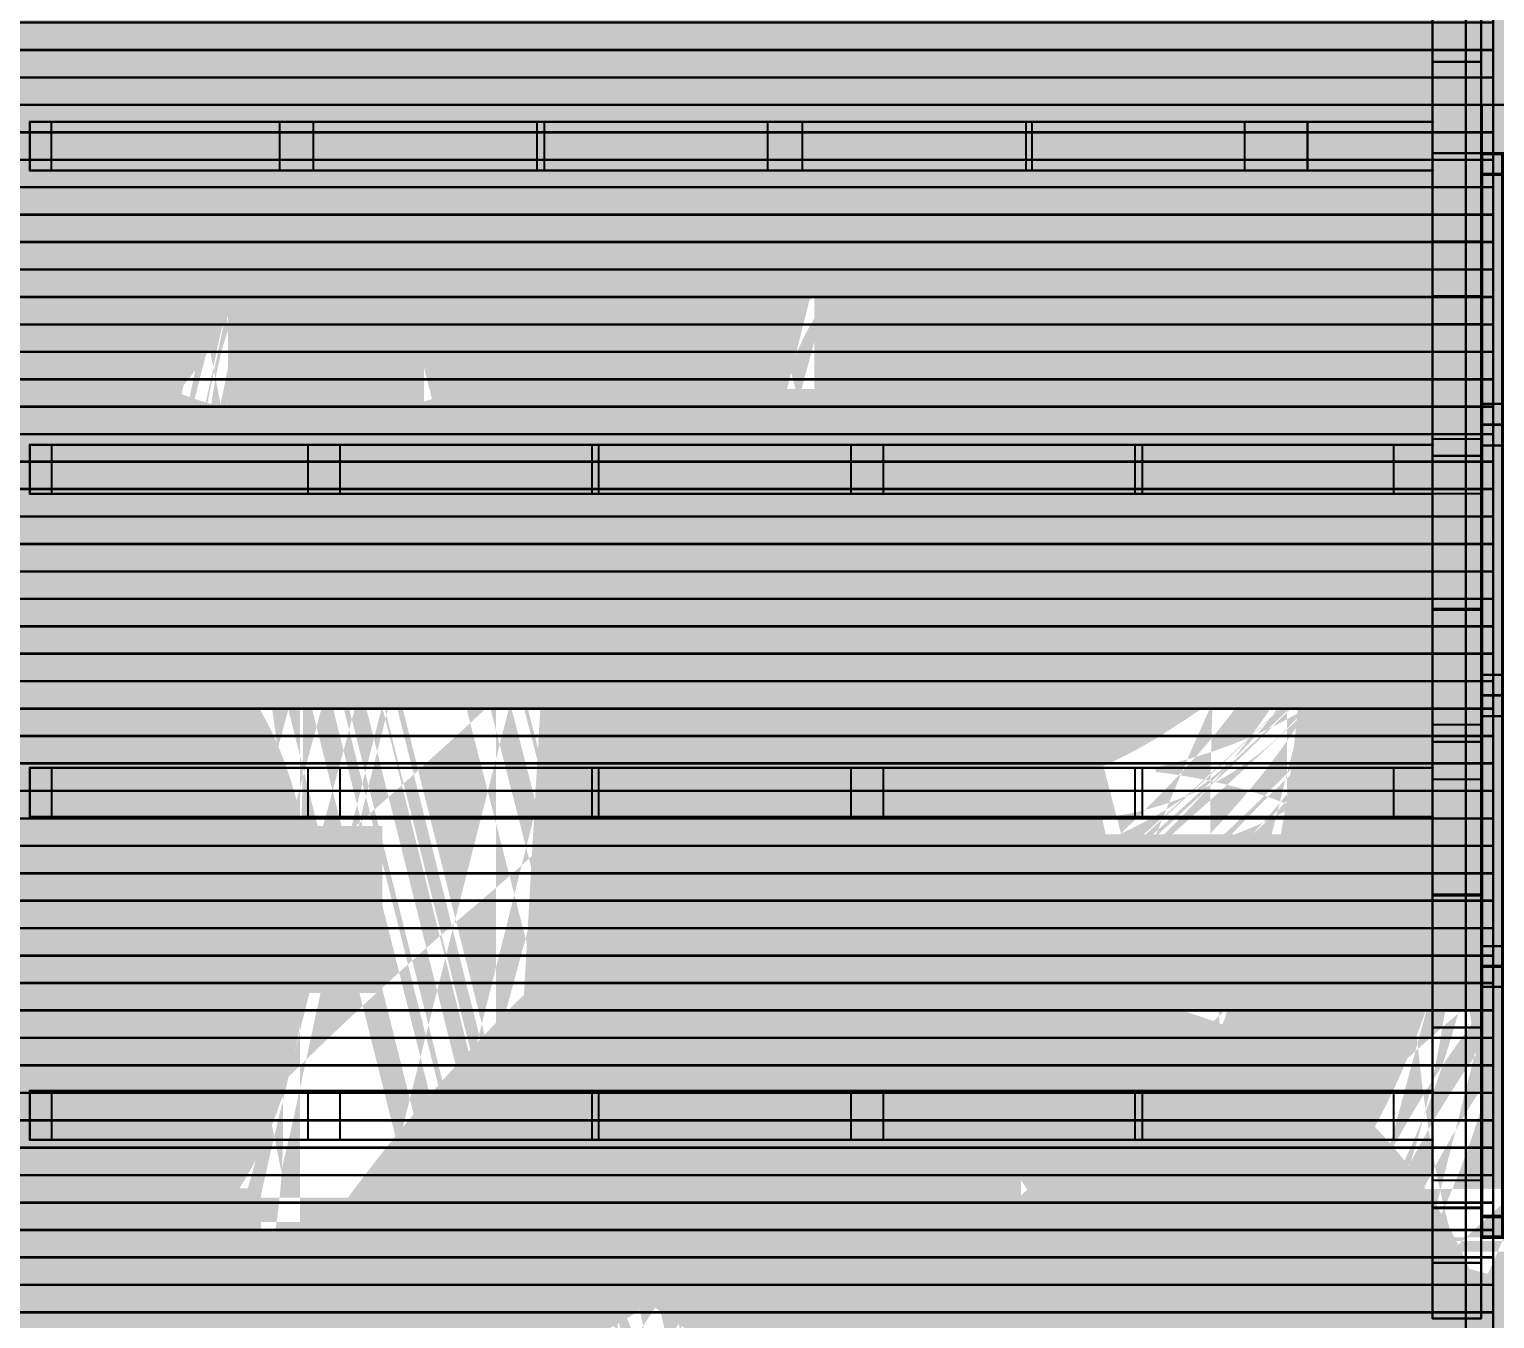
# Model space of a CAD drawing. Header units: inches. Extents: x 121 to 1265, y -33 to 627.
# Drawn here: x 627.2 to 733.3, y 39 to 132.3 of the extents above; entities that cross this region are included whole.
import ezdxf

# ---------------------------------------------------------------- set-up
doc = ezdxf.new("R2010")
doc.units = ezdxf.units.IN
doc.header["$MEASUREMENT"] = 0
for name, color, linetype in [('C5', 2, 'CONTINUOUS'), ('n5', 9, 'CONTINUOUS'), ('R1', 4, 'CONTINUOUS'), ('RT1', 7, 'CONTINUOUS'), ('W1', 5, 'CONTINUOUS')]:
    doc.layers.add(name, color=color, linetype=linetype)

msp = doc.modelspace()

# ---------------------------------------------------------------- linework, layer by layer
at = {"layer": 'C5'}
for points in [[(732.37, 123.23, 98.44), (732.37, 44.91, 98.44), (732.37, 44.91, 102), (732.37, 123.23, 102)], [(733.87, 123.23, 98.44), (733.87, 44.91, 98.44), (732.37, 44.91, 98.44), (732.37, 123.23, 98.44)], [(733.87, 44.91, 102), (733.87, 123.23, 102), (732.37, 123.23, 102), (732.37, 44.91, 102)], [(756.28, 123.23, 98.44), (732.37, 123.23, 98.44), (732.37, 123.23, 102), (756.28, 123.23, 102)], [(756.28, 121.73, 98.44), (732.37, 121.73, 98.44), (732.37, 123.23, 98.44), (756.28, 123.23, 98.44)], [(732.37, 121.73, 102), (756.28, 121.73, 102), (756.28, 123.23, 102), (732.37, 123.23, 102)], [(756.28, 103.65, 98.44), (732.37, 103.65, 98.44), (732.37, 103.65, 102), (756.28, 103.65, 102)], [(756.28, 102.15, 98.44), (732.37, 102.15, 98.44), (732.37, 103.65, 98.44), (756.28, 103.65, 98.44)], [(732.37, 102.15, 102), (756.28, 102.15, 102), (756.28, 103.65, 102), (732.37, 103.65, 102)], [(756.28, 84.07, 98.44), (732.37, 84.07, 98.44), (732.37, 84.07, 102), (756.28, 84.07, 102)], [(756.28, 82.57, 98.44), (732.37, 82.57, 98.44), (732.37, 84.07, 98.44), (756.28, 84.07, 98.44)], [(732.37, 82.57, 102), (756.28, 82.57, 102), (756.28, 84.07, 102), (732.37, 84.07, 102)], [(756.28, 64.49, 98.44), (732.37, 64.49, 98.44), (732.37, 64.49, 102), (756.28, 64.49, 102)], [(756.28, 62.99, 98.44), (732.37, 62.99, 98.44), (732.37, 64.49, 98.44), (756.28, 64.49, 98.44)], [(732.37, 62.99, 102), (756.28, 62.99, 102), (756.28, 64.49, 102), (732.37, 64.49, 102)], [(732.37, 46.41, 98.44), (756.28, 46.41, 98.44), (756.28, 44.91, 98.44), (732.37, 44.91, 98.44)], [(756.28, 46.41, 102), (732.37, 46.41, 102), (732.37, 44.91, 102), (756.28, 44.91, 102)], [(732.37, 44.91, 98.44), (756.28, 44.91, 98.44), (756.28, 44.91, 102), (732.37, 44.91, 102)]]:
    msp.add_3dface(points, dxfattribs=at)
at = {"layer": 'n5'}
for points in [[(731.18, 35.47, -6), (731.18, 224.08, -6), (733.18, 224.08, -6), (733.18, 35.47, -6)], [(731.18, 224.08), (731.18, 35.47), (733.18, 35.47), (733.18, 224.08)], [(733.18, 35.47, -6), (733.18, 224.08, -6), (733.18, 224.08), (733.18, 35.47)], [(733.18, 130.75, -6), (553.41, 130.75, -6), (553.41, 132.75, -6), (733.18, 132.75, -6)], [(553.41, 130.75), (733.18, 130.75), (733.18, 132.75), (553.41, 132.75)], [(733.18, 130.77, -6), (553.41, 130.77, -6), (553.41, 130.77), (733.18, 130.77)], [(733.18, 128.77, -6), (553.41, 128.77, -6), (553.41, 130.77, -6), (733.18, 130.77, -6)], [(553.41, 128.77), (733.18, 128.77), (733.18, 130.77), (553.41, 130.77)], [(733.18, 128.78, -6), (553.41, 128.78, -6), (553.41, 128.78), (733.18, 128.78)], [(733.18, 126.78, -6), (553.41, 126.78, -6), (553.41, 128.78, -6), (733.18, 128.78, -6)], [(553.41, 126.78), (733.18, 126.78), (733.18, 128.78), (553.41, 128.78)], [(733.18, 126.8, -6), (553.41, 126.8, -6), (553.41, 126.8), (733.18, 126.8)], [(733.18, 124.8, -6), (553.41, 124.8, -6), (553.41, 126.8, -6), (733.18, 126.8, -6)], [(553.41, 124.8), (733.18, 124.8), (733.18, 126.8), (553.41, 126.8)], [(733.18, 124.81, -6), (553.41, 124.81, -6), (553.41, 124.81), (733.18, 124.81)], [(733.18, 122.81, -6), (553.41, 122.81, -6), (553.41, 124.81, -6), (733.18, 124.81, -6)], [(553.41, 122.81), (733.18, 122.81), (733.18, 124.81), (553.41, 124.81)], [(733.18, 122.83, -6), (553.41, 122.82, -6), (553.41, 122.82), (733.18, 122.83)], [(733.18, 120.83, -6), (553.41, 120.82, -6), (553.41, 122.82, -6), (733.18, 122.83, -6)], [(553.41, 120.82), (733.18, 120.83), (733.18, 122.83), (553.41, 122.82)], [(733.18, 120.84, -6), (553.41, 120.84, -6), (553.41, 120.84), (733.18, 120.84)], [(733.18, 118.84, -6), (553.41, 118.84, -6), (553.41, 120.84, -6), (733.18, 120.84, -6)], [(553.41, 118.84), (733.18, 118.84), (733.18, 120.84), (553.41, 120.84)], [(733.18, 118.85, -6), (553.41, 118.85, -6), (553.41, 118.85), (733.18, 118.85)], [(733.18, 116.85, -6), (553.41, 116.85, -6), (553.41, 118.85, -6), (733.18, 118.85, -6)], [(553.41, 116.85), (733.18, 116.85), (733.18, 118.85), (553.41, 118.85)], [(733.18, 116.87, -6), (553.41, 116.87, -6), (553.41, 116.87), (733.18, 116.87)], [(733.18, 114.87, -6), (553.41, 114.87, -6), (553.41, 116.87, -6), (733.18, 116.87, -6)], [(553.41, 114.87), (733.18, 114.87), (733.18, 116.87), (553.41, 116.87)], [(733.18, 114.88, -6), (553.41, 114.88, -6), (553.41, 114.88), (733.18, 114.88)], [(733.18, 112.88, -6), (553.41, 112.88, -6), (553.41, 114.88, -6), (733.18, 114.88, -6)], [(553.41, 112.88), (733.18, 112.88), (733.18, 114.88), (553.41, 114.88)], [(733.18, 112.9, -6), (553.41, 112.9, -6), (553.41, 112.9), (733.18, 112.9)], [(733.18, 110.9, -6), (553.41, 110.9, -6), (553.41, 112.9, -6), (733.18, 112.9, -6)], [(553.41, 110.9), (733.18, 110.9), (733.18, 112.9), (553.41, 112.9)], [(733.18, 110.91, -6), (553.41, 110.91, -6), (553.41, 110.91), (733.18, 110.91)], [(733.18, 108.91, -6), (553.41, 108.91, -6), (553.41, 110.91, -6), (733.18, 110.91, -6)], [(553.41, 108.91), (733.18, 108.91), (733.18, 110.91), (553.41, 110.91)], [(733.18, 108.93, -6), (553.41, 108.93, -6), (553.41, 108.93), (733.18, 108.93)], [(733.18, 106.93, -6), (553.41, 106.93, -6), (553.41, 108.93, -6), (733.18, 108.93, -6)], [(553.41, 106.93), (733.18, 106.93), (733.18, 108.93), (553.41, 108.93)], [(733.18, 106.94, -6), (553.41, 106.94, -6), (553.41, 106.94), (733.18, 106.94)], [(733.18, 104.94, -6), (553.41, 104.94, -6), (553.41, 106.94, -6), (733.18, 106.94, -6)], [(553.41, 104.94), (733.18, 104.94), (733.18, 106.94), (553.41, 106.94)], [(733.18, 104.96, -6), (553.41, 104.96, -6), (553.41, 104.96), (733.18, 104.96)], [(733.18, 102.96, -6), (553.41, 102.96, -6), (553.41, 104.96, -6), (733.18, 104.96, -6)], [(553.41, 102.96), (733.18, 102.96), (733.18, 104.96), (553.41, 104.96)], [(733.18, 102.97, -6), (553.41, 102.97, -6), (553.41, 102.97), (733.18, 102.97)], [(733.18, 100.97, -6), (553.41, 100.97, -6), (553.41, 102.97, -6), (733.18, 102.97, -6)], [(553.41, 100.97), (733.18, 100.97), (733.18, 102.97), (553.41, 102.97)], [(733.18, 100.99, -6), (553.41, 100.98, -6), (553.41, 100.98), (733.18, 100.99)], [(733.18, 98.99, -6), (553.41, 98.98, -6), (553.41, 100.98, -6), (733.18, 100.99, -6)], [(553.41, 98.98), (733.18, 98.99), (733.18, 100.99), (553.41, 100.98)], [(733.18, 99, -6), (553.41, 99, -6), (553.41, 99), (733.18, 99)], [(733.18, 97, -6), (553.41, 97, -6), (553.41, 99, -6), (733.18, 99, -6)], [(553.41, 97), (733.18, 97), (733.18, 99), (553.41, 99)], [(733.18, 97.01, -6), (553.41, 97.01, -6), (553.41, 97.01), (733.18, 97.01)], [(733.18, 95.01, -6), (553.41, 95.01, -6), (553.41, 97.01, -6), (733.18, 97.01, -6)], [(553.41, 95.01), (733.18, 95.01), (733.18, 97.01), (553.41, 97.01)], [(733.18, 95.03, -6), (553.41, 95.03, -6), (553.41, 95.03), (733.18, 95.03)], [(733.18, 93.03, -6), (553.41, 93.03, -6), (553.41, 95.03, -6), (733.18, 95.03, -6)], [(553.41, 93.03), (733.18, 93.03), (733.18, 95.03), (553.41, 95.03)], [(733.18, 93.04, -6), (553.41, 93.04, -6), (553.41, 93.04), (733.18, 93.04)], [(733.18, 91.04, -6), (553.41, 91.04, -6), (553.41, 93.04, -6), (733.18, 93.04, -6)], [(553.41, 91.04), (733.18, 91.04), (733.18, 93.04), (553.41, 93.04)], [(733.18, 91.06, -6), (553.41, 91.06, -6), (553.41, 91.06), (733.18, 91.06)], [(733.18, 89.06, -6), (553.41, 89.06, -6), (553.41, 91.06, -6), (733.18, 91.06, -6)], [(553.41, 89.06), (733.18, 89.06), (733.18, 91.06), (553.41, 91.06)], [(733.18, 89.07, -6), (553.41, 89.07, -6), (553.41, 89.07), (733.18, 89.07)], [(733.18, 87.07, -6), (553.41, 87.07, -6), (553.41, 89.07, -6), (733.18, 89.07, -6)], [(553.41, 87.07), (733.18, 87.07), (733.18, 89.07), (553.41, 89.07)], [(733.18, 87.09, -6), (553.41, 87.09, -6), (553.41, 87.09), (733.18, 87.09)], [(733.18, 85.09, -6), (553.41, 85.09, -6), (553.41, 87.09, -6), (733.18, 87.09, -6)], [(553.41, 85.09), (733.18, 85.09), (733.18, 87.09), (553.41, 87.09)], [(733.18, 85.1, -6), (553.41, 85.1, -6), (553.41, 85.1), (733.18, 85.1)], [(733.18, 83.1, -6), (553.41, 83.1, -6), (553.41, 85.1, -6), (733.18, 85.1, -6)], [(553.41, 83.1), (733.18, 83.1), (733.18, 85.1), (553.41, 85.1)], [(733.18, 83.12, -6), (553.41, 83.12, -6), (553.41, 83.12), (733.18, 83.12)], [(733.18, 81.12, -6), (553.41, 81.12, -6), (553.41, 83.12, -6), (733.18, 83.12, -6)], [(553.41, 81.12), (733.18, 81.12), (733.18, 83.12), (553.41, 83.12)], [(733.18, 81.13, -6), (553.41, 81.13, -6), (553.41, 81.13), (733.18, 81.13)], [(733.18, 79.13, -6), (553.41, 79.13, -6), (553.41, 81.13, -6), (733.18, 81.13, -6)], [(553.41, 79.13), (733.18, 79.13), (733.18, 81.13), (553.41, 81.13)], [(733.18, 79.15, -6), (553.41, 79.15, -6), (553.41, 79.15), (733.18, 79.15)], [(733.18, 77.15, -6), (553.41, 77.15, -6), (553.41, 79.15, -6), (733.18, 79.15, -6)], [(553.41, 77.15), (733.18, 77.15), (733.18, 79.15), (553.41, 79.15)], [(733.18, 77.16, -6), (553.41, 77.16, -6), (553.41, 77.16), (733.18, 77.16)], [(733.18, 75.16, -6), (553.41, 75.16, -6), (553.41, 77.16, -6), (733.18, 77.16, -6)], [(553.41, 75.16), (733.18, 75.16), (733.18, 77.16), (553.41, 77.16)], [(733.18, 75.18, -6), (553.41, 75.17, -6), (553.41, 75.17), (733.18, 75.18)], [(733.18, 73.18, -6), (553.41, 73.17, -6), (553.41, 75.17, -6), (733.18, 75.18, -6)], [(553.41, 73.17), (733.18, 73.18), (733.18, 75.18), (553.41, 75.17)], [(733.18, 73.19, -6), (553.41, 73.19, -6), (553.41, 73.19), (733.18, 73.19)], [(733.18, 71.19, -6), (553.41, 71.19, -6), (553.41, 73.19, -6), (733.18, 73.19, -6)], [(553.41, 71.19), (733.18, 71.19), (733.18, 73.19), (553.41, 73.19)], [(733.18, 71.2, -6), (553.41, 71.2, -6), (553.41, 71.2), (733.18, 71.2)], [(733.18, 69.2, -6), (553.41, 69.2, -6), (553.41, 71.2, -6), (733.18, 71.2, -6)], [(553.41, 69.2), (733.18, 69.2), (733.18, 71.2), (553.41, 71.2)], [(733.18, 69.22, -6), (553.41, 69.22, -6), (553.41, 69.22), (733.18, 69.22)], [(733.18, 67.22, -6), (553.41, 67.22, -6), (553.41, 69.22, -6), (733.18, 69.22, -6)], [(553.41, 67.22), (733.18, 67.22), (733.18, 69.22), (553.41, 69.22)], [(733.18, 67.23, -6), (553.41, 67.23, -6), (553.41, 67.23), (733.18, 67.23)], [(733.18, 65.23, -6), (553.41, 65.23, -6), (553.41, 67.23, -6), (733.18, 67.23, -6)], [(553.41, 65.23), (733.18, 65.23), (733.18, 67.23), (553.41, 67.23)], [(733.18, 65.25, -6), (553.41, 65.25, -6), (553.41, 65.25), (733.18, 65.25)], [(733.18, 63.25, -6), (553.41, 63.25, -6), (553.41, 65.25, -6), (733.18, 65.25, -6)], [(553.41, 63.25), (733.18, 63.25), (733.18, 65.25), (553.41, 65.25)], [(733.18, 63.26, -6), (553.41, 63.26, -6), (553.41, 63.26), (733.18, 63.26)], [(733.18, 61.26, -6), (553.41, 61.26, -6), (553.41, 63.26, -6), (733.18, 63.26, -6)], [(553.41, 61.26), (733.18, 61.26), (733.18, 63.26), (553.41, 63.26)], [(733.18, 61.28, -6), (553.41, 61.28, -6), (553.41, 61.28), (733.18, 61.28)], [(733.18, 59.28, -6), (553.41, 59.28, -6), (553.41, 61.28, -6), (733.18, 61.28, -6)], [(553.41, 59.28), (733.18, 59.28), (733.18, 61.28), (553.41, 61.28)], [(733.18, 59.29, -6), (553.41, 59.29, -6), (553.41, 59.29), (733.18, 59.29)], [(733.18, 57.29, -6), (553.41, 57.29, -6), (553.41, 59.29, -6), (733.18, 59.29, -6)], [(553.41, 57.29), (733.18, 57.29), (733.18, 59.29), (553.41, 59.29)], [(733.18, 57.31, -6), (553.41, 57.31, -6), (553.41, 57.31), (733.18, 57.31)], [(733.18, 55.31, -6), (553.41, 55.31, -6), (553.41, 57.31, -6), (733.18, 57.31, -6)], [(553.41, 55.31), (733.18, 55.31), (733.18, 57.31), (553.41, 57.31)], [(733.18, 55.32, -6), (553.41, 55.32, -6), (553.41, 55.32), (733.18, 55.32)], [(733.18, 53.32, -6), (553.41, 53.32, -6), (553.41, 55.32, -6), (733.18, 55.32, -6)], [(553.41, 53.32), (733.18, 53.32), (733.18, 55.32), (553.41, 55.32)], [(733.18, 53.34, -6), (553.41, 53.33, -6), (553.41, 53.33), (733.18, 53.34)], [(733.18, 51.34, -6), (553.41, 51.33, -6), (553.41, 53.33, -6), (733.18, 53.34, -6)], [(553.41, 51.33), (733.18, 51.34), (733.18, 53.34), (553.41, 53.33)], [(733.18, 51.35, -6), (553.41, 51.35, -6), (553.41, 51.35), (733.18, 51.35)], [(733.18, 49.35, -6), (553.41, 49.35, -6), (553.41, 51.35, -6), (733.18, 51.35, -6)], [(553.41, 49.35), (733.18, 49.35), (733.18, 51.35), (553.41, 51.35)], [(733.18, 49.36, -6), (553.41, 49.36, -6), (553.41, 49.36), (733.18, 49.36)], [(733.18, 47.36, -6), (553.41, 47.36, -6), (553.41, 49.36, -6), (733.18, 49.36, -6)], [(553.41, 47.36), (733.18, 47.36), (733.18, 49.36), (553.41, 49.36)], [(733.18, 47.38, -6), (553.41, 47.38, -6), (553.41, 47.38), (733.18, 47.38)], [(733.18, 45.38, -6), (553.41, 45.38, -6), (553.41, 47.38, -6), (733.18, 47.38, -6)], [(553.41, 45.38), (733.18, 45.38), (733.18, 47.38), (553.41, 47.38)], [(733.18, 45.39, -6), (553.41, 45.39, -6), (553.41, 45.39), (733.18, 45.39)], [(733.18, 43.39, -6), (553.41, 43.39, -6), (553.41, 45.39, -6), (733.18, 45.39, -6)], [(553.41, 43.39), (733.18, 43.39), (733.18, 45.39), (553.41, 45.39)], [(733.18, 43.41, -6), (553.41, 43.41, -6), (553.41, 43.41), (733.18, 43.41)], [(733.18, 41.41, -6), (553.41, 41.41, -6), (553.41, 43.41, -6), (733.18, 43.41, -6)], [(553.41, 41.41), (733.18, 41.41), (733.18, 43.41), (553.41, 43.41)], [(733.18, 41.42, -6), (553.41, 41.42, -6), (553.41, 41.42), (733.18, 41.42)], [(733.18, 39.42, -6), (553.41, 39.42, -6), (553.41, 41.42, -6), (733.18, 41.42, -6)], [(553.41, 39.42), (733.18, 39.42), (733.18, 41.42), (553.41, 41.42)], [(733.18, 39.44, -6), (553.41, 39.44, -6), (553.41, 39.44), (733.18, 39.44)], [(733.18, 37.44, -6), (553.41, 37.44, -6), (553.41, 39.44, -6), (733.18, 39.44, -6)], [(553.41, 37.44), (733.18, 37.44), (733.18, 39.44), (553.41, 39.44)]]:
    msp.add_3dface(points, dxfattribs=at)
at = {"layer": 'R1'}
for points in [[(732.29, 123.29, 102.29), (732.29, 44.81, 102.29), (732.33, 44.81, 105.86), (732.33, 123.29, 105.86)], [(733.79, 123.29, 102.27), (733.79, 44.81, 102.27), (732.29, 44.81, 102.29), (732.29, 123.29, 102.29)], [(756.29, 123.29, 102), (732.29, 123.29, 102.29), (732.33, 123.29, 105.86), (756.33, 123.29, 105.56)], [(756.29, 121.79, 102), (732.29, 121.79, 102.29), (732.29, 123.29, 102.29), (756.29, 123.29, 102)], [(733.83, 44.81, 105.84), (733.83, 123.29, 105.84), (732.33, 123.29, 105.86), (732.33, 44.81, 105.86)], [(732.33, 121.79, 105.86), (756.33, 121.79, 105.56), (756.33, 123.29, 105.56), (732.33, 123.29, 105.86)], [(732.29, 105.17, 102.29), (756.29, 105.17, 102), (756.29, 103.67, 102), (732.29, 103.67, 102.29)], [(756.33, 105.17, 105.56), (732.33, 105.17, 105.86), (732.33, 103.67, 105.86), (756.33, 103.67, 105.56)], [(732.29, 103.67, 102.29), (756.29, 103.67, 102), (756.33, 103.67, 105.56), (732.33, 103.67, 105.86)], [(732.29, 85.55, 102.29), (756.29, 85.55, 102), (756.29, 84.05, 102), (732.29, 84.05, 102.29)], [(756.33, 85.55, 105.56), (732.33, 85.55, 105.86), (732.33, 84.05, 105.86), (756.33, 84.05, 105.56)], [(732.29, 84.05, 102.29), (756.29, 84.05, 102), (756.33, 84.05, 105.56), (732.33, 84.05, 105.86)], [(732.29, 65.93, 102.29), (756.29, 65.93, 102), (756.29, 64.43, 102), (732.29, 64.43, 102.29)], [(756.33, 65.93, 105.56), (732.33, 65.93, 105.86), (732.33, 64.43, 105.86), (756.33, 64.43, 105.56)], [(732.29, 64.43, 102.29), (756.29, 64.43, 102), (756.33, 64.43, 105.56), (732.33, 64.43, 105.86)], [(732.29, 46.31, 102.29), (756.29, 46.31, 102), (756.29, 44.81, 102), (732.29, 44.81, 102.29)], [(756.33, 46.31, 105.56), (732.33, 46.31, 105.86), (732.33, 44.81, 105.86), (756.33, 44.81, 105.56)], [(732.29, 44.81, 102.29), (756.29, 44.81, 102), (756.33, 44.81, 105.56), (732.33, 44.81, 105.86)]]:
    msp.add_3dface(points, dxfattribs=at)
at = {"layer": 'RT1'}
for points in [[(719.73, 125.57, 124.28), (719.7, 125.57, 122.82), (627.23, 125.57, 124.75), (627.26, 125.57, 126.2)], [(719.73, 125.57, 124.28), (627.26, 125.57, 126.2), (627.26, 122.03, 126.2), (719.73, 122.03, 124.28)], [(728.79, 122.03, 107.98), (627.26, 122.03, 110.09), (627.26, 125.57, 110.09), (728.79, 125.57, 107.98)], [(728.79, 125.57, 107.98), (627.26, 125.57, 110.09), (627.29, 125.57, 111.54), (728.82, 125.57, 109.43)], [(627.26, 122.03, 110.09), (627.26, 122.03, 126.17), (627.26, 125.57, 126.17), (627.26, 125.57, 110.09)], [(627.26, 125.57, 110.09), (627.26, 125.57, 126.17), (628.72, 125.57, 126.17), (628.72, 125.57, 110.09)], [(645.35, 125.57, 125.83), (628.81, 125.57, 111.13), (628.81, 122.03, 111.13), (645.35, 122.03, 125.83)], [(645.35, 125.57, 125.83), (646.32, 125.57, 124.74), (629.78, 125.57, 110.04), (628.81, 125.57, 111.13)], [(663.99, 125.57, 110.4), (662.98, 125.57, 109.35), (646.78, 125.57, 124.72), (647.78, 125.57, 125.78)], [(663.99, 125.57, 110.4), (647.78, 125.57, 125.78), (647.78, 122.03, 125.78), (663.99, 122.03, 110.4)], [(680.68, 125.57, 125.09), (664.48, 125.57, 110.37), (664.48, 122.03, 110.37), (680.68, 122.03, 125.09)], [(680.68, 125.57, 125.09), (681.66, 125.57, 124.01), (665.46, 125.57, 109.3), (664.48, 125.57, 110.37)], [(699.36, 125.57, 109.67), (698.36, 125.57, 108.61), (682.15, 125.57, 123.98), (683.16, 125.57, 125.04)], [(699.36, 125.57, 109.67), (683.16, 125.57, 125.04), (683.16, 122.03, 125.04), (699.36, 122.03, 109.67)], [(715.19, 125.57, 124.37), (699.79, 125.57, 109.61), (699.79, 122.03, 109.61), (715.19, 122.03, 124.37)], [(715.19, 125.57, 124.37), (716.2, 125.57, 123.32), (700.8, 125.57, 108.56), (699.79, 125.57, 109.61)], [(728.79, 125.57, 124.43), (719.73, 125.57, 124.28), (719.73, 122.03, 124.28), (728.79, 122.03, 124.43)], [(728.79, 125.57, 124.43), (728.81, 125.57, 122.97), (719.75, 125.57, 122.82), (719.73, 125.57, 124.28)], [(728.79, 125.57, 108.01), (727.33, 125.57, 108.01), (727.33, 125.57, 124.41), (728.79, 125.57, 124.41)], [(728.79, 125.57, 108.01), (728.79, 125.57, 124.41), (728.79, 122.03, 124.41), (728.79, 122.03, 108.01)], [(719.73, 122.03, 124.28), (627.26, 122.03, 126.2), (627.23, 122.03, 124.75), (719.7, 122.03, 122.82)], [(728.79, 122.03, 107.98), (728.82, 122.03, 109.43), (627.29, 122.03, 111.54), (627.26, 122.03, 110.09)], [(627.26, 122.03, 110.09), (628.72, 122.03, 110.09), (628.72, 122.03, 126.17), (627.26, 122.03, 126.17)], [(645.35, 122.03, 125.83), (628.81, 122.03, 111.13), (629.78, 122.03, 110.04), (646.32, 122.03, 124.74)], [(663.99, 122.03, 110.4), (647.78, 122.03, 125.78), (646.78, 122.03, 124.72), (662.98, 122.03, 109.35)], [(680.68, 122.03, 125.09), (664.48, 122.03, 110.37), (665.46, 122.03, 109.3), (681.66, 122.03, 124.01)], [(699.36, 122.03, 109.67), (683.16, 122.03, 125.04), (682.15, 122.03, 123.98), (698.36, 122.03, 108.61)], [(715.19, 122.03, 124.37), (699.79, 122.03, 109.61), (700.8, 122.03, 108.56), (716.2, 122.03, 123.32)], [(728.79, 122.03, 124.43), (719.73, 122.03, 124.28), (719.75, 122.03, 122.82), (728.81, 122.03, 122.97)], [(728.79, 122.03, 108.01), (728.79, 122.03, 124.41), (727.33, 122.03, 124.41), (727.33, 122.03, 108.01)], [(728.79, 102.2, 124.09), (728.76, 102.2, 122.64), (627.23, 102.2, 124.75), (627.26, 102.2, 126.2)], [(728.79, 102.2, 124.09), (627.26, 102.2, 126.2), (627.26, 98.65, 126.2), (728.79, 98.65, 124.09)], [(728.79, 98.65, 107.98), (627.26, 98.65, 110.09), (627.26, 102.2, 110.09), (728.79, 102.2, 107.98)], [(728.79, 102.2, 107.98), (627.26, 102.2, 110.09), (627.29, 102.2, 111.54), (728.82, 102.2, 109.43)], [(627.26, 98.65, 110.09), (627.26, 98.65, 126.17), (627.26, 102.2, 126.17), (627.26, 102.2, 110.09)], [(627.26, 102.2, 110.09), (627.26, 102.2, 126.17), (628.72, 102.2, 126.17), (628.72, 102.2, 110.09)], [(647.4, 102.2, 125.78), (628.82, 102.2, 111.19), (628.82, 98.65, 111.19), (647.4, 98.65, 125.78)], [(647.4, 102.2, 125.78), (648.3, 102.2, 124.64), (629.72, 102.2, 110.04), (628.82, 102.2, 111.19)], [(667.97, 102.2, 110.38), (667.03, 102.2, 109.26), (648.76, 102.2, 124.62), (649.7, 102.2, 125.74)], [(667.97, 102.2, 110.38), (649.7, 102.2, 125.74), (649.7, 98.65, 125.74), (667.97, 98.65, 110.38)], [(686.71, 102.2, 124.97), (668.42, 102.2, 110.35), (668.42, 98.65, 110.35), (686.71, 98.65, 124.97)], [(686.71, 102.2, 124.97), (687.62, 102.2, 123.83), (669.33, 102.2, 109.21), (668.42, 102.2, 110.35)], [(707.27, 102.2, 109.56), (706.33, 102.2, 108.45), (688.08, 102.2, 123.8), (689.02, 102.2, 124.92)], [(707.27, 102.2, 109.56), (689.02, 102.2, 124.92), (689.02, 98.65, 124.92), (707.27, 98.65, 109.56)], [(725.97, 102.2, 124.15), (707.76, 102.2, 109.53), (707.76, 98.65, 109.53), (725.97, 98.65, 124.15)], [(725.97, 102.2, 124.15), (726.88, 102.2, 123.02), (708.67, 102.2, 108.4), (707.76, 102.2, 109.53)], [(728.79, 102.2, 108.01), (727.33, 102.2, 108.01), (727.33, 102.2, 124.09), (728.79, 102.2, 124.09)], [(728.79, 102.2, 108.01), (728.79, 102.2, 124.09), (728.79, 98.65, 124.09), (728.79, 98.65, 108.01)], [(728.79, 98.65, 124.09), (627.26, 98.65, 126.2), (627.23, 98.65, 124.75), (728.76, 98.65, 122.64)], [(728.79, 98.65, 107.98), (728.82, 98.65, 109.43), (627.29, 98.65, 111.54), (627.26, 98.65, 110.09)], [(627.26, 98.65, 110.09), (628.72, 98.65, 110.09), (628.72, 98.65, 126.17), (627.26, 98.65, 126.17)], [(647.4, 98.65, 125.78), (628.82, 98.65, 111.19), (629.72, 98.65, 110.04), (648.3, 98.65, 124.64)], [(667.97, 98.65, 110.38), (649.7, 98.65, 125.74), (648.76, 98.65, 124.62), (667.03, 98.65, 109.26)], [(686.71, 98.65, 124.97), (668.42, 98.65, 110.35), (669.33, 98.65, 109.21), (687.62, 98.65, 123.83)], [(707.27, 98.65, 109.56), (689.02, 98.65, 124.92), (688.08, 98.65, 123.8), (706.33, 98.65, 108.45)], [(725.97, 98.65, 124.15), (707.76, 98.65, 109.53), (708.67, 98.65, 108.4), (726.88, 98.65, 123.02)], [(728.79, 98.65, 108.01), (728.79, 98.65, 124.09), (727.33, 98.65, 124.09), (727.33, 98.65, 108.01)], [(728.79, 78.83, 124.09), (728.76, 78.83, 122.64), (627.23, 78.83, 124.75), (627.26, 78.83, 126.2)], [(728.79, 78.83, 124.09), (627.26, 78.83, 126.2), (627.26, 75.28, 126.2), (728.79, 75.28, 124.09)], [(728.79, 75.28, 107.98), (627.26, 75.28, 110.09), (627.26, 78.83, 110.09), (728.79, 78.83, 107.98)], [(728.79, 78.83, 107.98), (627.26, 78.83, 110.09), (627.29, 78.83, 111.54), (728.82, 78.83, 109.43)], [(627.26, 75.28, 110.09), (627.26, 75.28, 126.17), (627.26, 78.83, 126.17), (627.26, 78.83, 110.09)], [(627.26, 78.83, 110.09), (627.26, 78.83, 126.17), (628.72, 78.83, 126.17), (628.72, 78.83, 110.09)], [(647.4, 78.83, 125.78), (628.82, 78.83, 111.19), (628.82, 75.28, 111.19), (647.4, 75.28, 125.78)], [(647.4, 78.83, 125.78), (648.3, 78.83, 124.64), (629.72, 78.83, 110.04), (628.82, 78.83, 111.19)], [(667.97, 78.83, 110.38), (667.03, 78.83, 109.26), (648.76, 78.83, 124.62), (649.7, 78.83, 125.74)], [(667.97, 78.83, 110.38), (649.7, 78.83, 125.74), (649.7, 75.28, 125.74), (667.97, 75.28, 110.38)], [(686.71, 78.83, 124.97), (668.42, 78.83, 110.35), (668.42, 75.28, 110.35), (686.71, 75.28, 124.97)], [(686.71, 78.83, 124.97), (687.62, 78.83, 123.83), (669.33, 78.83, 109.21), (668.42, 78.83, 110.35)], [(707.27, 78.83, 109.56), (706.33, 78.83, 108.45), (688.08, 78.83, 123.8), (689.02, 78.83, 124.92)], [(707.27, 78.83, 109.56), (689.02, 78.83, 124.92), (689.02, 75.28, 124.92), (707.27, 75.28, 109.56)], [(725.97, 78.83, 124.15), (707.76, 78.83, 109.53), (707.76, 75.28, 109.53), (725.97, 75.28, 124.15)], [(725.97, 78.83, 124.15), (726.88, 78.83, 123.02), (708.67, 78.83, 108.4), (707.76, 78.83, 109.53)], [(728.79, 78.83, 108.01), (727.33, 78.83, 108.01), (727.33, 78.83, 124.09), (728.79, 78.83, 124.09)], [(728.79, 78.83, 108.01), (728.79, 78.83, 124.09), (728.79, 75.28, 124.09), (728.79, 75.28, 108.01)], [(728.79, 75.28, 124.09), (627.26, 75.28, 126.2), (627.23, 75.28, 124.75), (728.76, 75.28, 122.64)], [(728.79, 75.28, 107.98), (728.82, 75.28, 109.43), (627.29, 75.28, 111.54), (627.26, 75.28, 110.09)], [(627.26, 75.28, 110.09), (628.72, 75.28, 110.09), (628.72, 75.28, 126.17), (627.26, 75.28, 126.17)], [(647.4, 75.28, 125.78), (628.82, 75.28, 111.19), (629.72, 75.28, 110.04), (648.3, 75.28, 124.64)], [(667.97, 75.28, 110.38), (649.7, 75.28, 125.74), (648.76, 75.28, 124.62), (667.03, 75.28, 109.26)], [(686.71, 75.28, 124.97), (668.42, 75.28, 110.35), (669.33, 75.28, 109.21), (687.62, 75.28, 123.83)], [(707.27, 75.28, 109.56), (689.02, 75.28, 124.92), (688.08, 75.28, 123.8), (706.33, 75.28, 108.45)], [(725.97, 75.28, 124.15), (707.76, 75.28, 109.53), (708.67, 75.28, 108.4), (726.88, 75.28, 123.02)], [(728.79, 75.28, 108.01), (728.79, 75.28, 124.09), (727.33, 75.28, 124.09), (727.33, 75.28, 108.01)], [(728.79, 55.46, 124.09), (728.76, 55.46, 122.64), (627.23, 55.46, 124.75), (627.26, 55.46, 126.2)], [(728.79, 55.46, 124.09), (627.26, 55.46, 126.2), (627.26, 51.91, 126.2), (728.79, 51.91, 124.09)], [(728.79, 51.91, 107.98), (627.26, 51.91, 110.09), (627.26, 55.46, 110.09), (728.79, 55.46, 107.98)], [(728.79, 55.46, 107.98), (627.26, 55.46, 110.09), (627.29, 55.46, 111.54), (728.82, 55.46, 109.43)], [(627.26, 51.91, 110.09), (627.26, 51.91, 126.17), (627.26, 55.46, 126.17), (627.26, 55.46, 110.09)], [(627.26, 55.46, 110.09), (627.26, 55.46, 126.17), (628.72, 55.46, 126.17), (628.72, 55.46, 110.09)], [(647.4, 55.46, 125.78), (628.82, 55.46, 111.19), (628.82, 51.91, 111.19), (647.4, 51.91, 125.78)], [(647.4, 55.46, 125.78), (648.3, 55.46, 124.64), (629.72, 55.46, 110.04), (628.82, 55.46, 111.19)], [(667.97, 55.46, 110.38), (667.03, 55.46, 109.26), (648.76, 55.46, 124.62), (649.7, 55.46, 125.74)], [(667.97, 55.46, 110.38), (649.7, 55.46, 125.74), (649.7, 51.91, 125.74), (667.97, 51.91, 110.38)], [(686.71, 55.46, 124.97), (668.42, 55.46, 110.35), (668.42, 51.91, 110.35), (686.71, 51.91, 124.97)], [(686.71, 55.46, 124.97), (687.62, 55.46, 123.83), (669.33, 55.46, 109.21), (668.42, 55.46, 110.35)], [(707.27, 55.46, 109.56), (706.33, 55.46, 108.45), (688.08, 55.46, 123.8), (689.02, 55.46, 124.92)], [(707.27, 55.46, 109.56), (689.02, 55.46, 124.92), (689.02, 51.91, 124.92), (707.27, 51.91, 109.56)], [(725.97, 55.46, 124.15), (707.76, 55.46, 109.53), (707.76, 51.91, 109.53), (725.97, 51.91, 124.15)], [(725.97, 55.46, 124.15), (726.88, 55.46, 123.02), (708.67, 55.46, 108.4), (707.76, 55.46, 109.53)], [(728.79, 55.46, 108.01), (727.33, 55.46, 108.01), (727.33, 55.46, 124.09), (728.79, 55.46, 124.09)], [(728.79, 55.46, 108.01), (728.79, 55.46, 124.09), (728.79, 51.91, 124.09), (728.79, 51.91, 108.01)], [(728.79, 51.91, 124.09), (627.26, 51.91, 126.2), (627.23, 51.91, 124.75), (728.76, 51.91, 122.64)], [(728.79, 51.91, 107.98), (728.82, 51.91, 109.43), (627.29, 51.91, 111.54), (627.26, 51.91, 110.09)], [(627.26, 51.91, 110.09), (628.72, 51.91, 110.09), (628.72, 51.91, 126.17), (627.26, 51.91, 126.17)], [(647.4, 51.91, 125.78), (628.82, 51.91, 111.19), (629.72, 51.91, 110.04), (648.3, 51.91, 124.64)], [(667.97, 51.91, 110.38), (649.7, 51.91, 125.74), (648.76, 51.91, 124.62), (667.03, 51.91, 109.26)], [(686.71, 51.91, 124.97), (668.42, 51.91, 110.35), (669.33, 51.91, 109.21), (687.62, 51.91, 123.83)], [(707.27, 51.91, 109.56), (689.02, 51.91, 124.92), (688.08, 51.91, 123.8), (706.33, 51.91, 108.45)], [(725.97, 51.91, 124.15), (707.76, 51.91, 109.53), (708.67, 51.91, 108.4), (726.88, 51.91, 123.02)], [(728.79, 51.91, 108.01), (728.79, 51.91, 124.09), (727.33, 51.91, 124.09), (727.33, 51.91, 108.01)]]:
    msp.add_3dface(points, dxfattribs=at)
at = {"layer": 'W1'}
for points in [[(732.29, 220.73), (732.29, 38.98), (728.79, 38.98), (728.79, 220.73)], [(728.79, 38.98, 1.5), (728.79, 220.73, 1.5), (728.79, 220.73), (728.79, 38.98)], [(732.29, 38.98, 138), (732.29, 220.73, 138), (728.79, 220.73, 138), (728.79, 38.98, 138)], [(728.79, 220.73, 136.5), (728.79, 38.98, 136.5), (728.79, 38.98, 138), (728.79, 220.73, 138)], [(732.29, 220.73, 1.5), (732.29, 38.98, 1.5), (732.29, 38.98), (732.29, 220.73)], [(732.29, 38.98, 136.5), (732.29, 220.73, 136.5), (732.29, 220.73, 138), (732.29, 38.98, 138)], [(732.29, 126.79, 46), (732.29, 147.11, 46), (728.79, 147.11, 46), (728.79, 126.79, 46)], [(728.79, 147.11, 44.5), (728.79, 126.79, 44.5), (728.79, 126.79, 46), (728.79, 147.11, 46)], [(732.29, 126.79, 92), (732.29, 147.11, 92), (728.79, 147.11, 92), (728.79, 126.79, 92)], [(728.79, 147.11, 90.5), (728.79, 126.79, 90.5), (728.79, 126.79, 92), (728.79, 147.11, 92)], [(732.29, 147.11, 92.06), (732.29, 126.79, 92.06), (728.79, 126.79, 92.06), (728.79, 147.11, 92.06)], [(728.79, 126.79, 93.56), (728.79, 147.11, 93.56), (728.79, 147.11, 92.06), (728.79, 126.79, 92.06)], [(732.29, 129.91, 92), (732.29, 147.11, 46.53), (728.79, 147.11, 46.53), (728.79, 129.91, 92)], [(728.79, 145.7, 45.99), (728.79, 128.51, 91.47), (728.79, 129.91, 92), (728.79, 147.11, 46.53)], [(732.29, 126.79, 44.5), (732.29, 147.11, 44.5), (732.29, 147.11, 46), (732.29, 126.79, 46)], [(732.29, 126.79, 90.5), (732.29, 147.11, 90.5), (732.29, 147.11, 92), (732.29, 126.79, 92)], [(732.29, 147.11, 93.56), (732.29, 126.79, 93.56), (732.29, 126.79, 92.06), (732.29, 147.11, 92.06)], [(732.29, 128.51, 91.47), (732.29, 145.7, 45.99), (732.29, 147.11, 46.53), (732.29, 129.91, 92)], [(732.29, 145.45, 138), (732.29, 129.91, 92.06), (728.79, 129.91, 92.06), (728.79, 145.45, 138)], [(728.79, 128.49, 92.54), (728.79, 144.03, 138.48), (728.79, 145.45, 138), (728.79, 129.91, 92.06)], [(732.29, 145.45, 46), (732.29, 129.91), (728.79, 129.91), (728.79, 145.45, 46)], [(728.79, 128.49, 0.48), (728.79, 144.03, 46.48), (728.79, 145.45, 46), (728.79, 129.91)], [(732.29, 144.03, 138.48), (732.29, 128.49, 92.54), (732.29, 129.91, 92.06), (732.29, 145.45, 138)], [(732.29, 144.03, 46.48), (732.29, 128.49, 0.48), (732.29, 129.91), (732.29, 145.45, 46)], [(728.79, 128.29, 138), (728.79, 128.29), (728.79, 126.79), (728.79, 126.79, 138)], [(732.29, 128.29), (732.29, 128.29, 138), (732.29, 126.79, 138), (732.29, 126.79)], [(732.29, 126.79), (732.29, 126.79, 138), (728.79, 126.79, 138), (728.79, 126.79)], [(732.29, 123.29, 46), (732.29, 126.79, 46), (728.79, 126.79, 46), (728.79, 123.29, 46)], [(728.79, 126.79, 44.5), (728.79, 123.29, 44.5), (728.79, 123.29, 46), (728.79, 126.79, 46)], [(732.29, 123.29, 92), (732.29, 126.79, 92), (728.79, 126.79, 92), (728.79, 123.29, 92)], [(728.79, 126.79, 90.5), (728.79, 123.29, 90.5), (728.79, 123.29, 92), (728.79, 126.79, 92)], [(732.29, 123.29, 44.5), (732.29, 126.79, 44.5), (732.29, 126.79, 46), (732.29, 123.29, 46)], [(732.29, 123.29, 90.5), (732.29, 126.79, 90.5), (732.29, 126.79, 92), (732.29, 123.29, 92)], [(799.72, 123.29), (732.34, 123.29), (732.34, 126.79), (799.72, 126.79)], [(732.34, 126.79, 1.5), (799.72, 126.79, 1.5), (799.72, 126.79), (732.34, 126.79)], [(732.34, 123.29), (732.34, 123.29, 126), (732.34, 126.79, 126), (732.34, 126.79)], [(733.84, 126.79, 126), (733.84, 126.79), (732.34, 126.79), (732.34, 126.79, 126)], [(732.34, 123.29, 126), (799.72, 123.29, 126), (799.72, 126.79, 126), (732.34, 126.79, 126)], [(799.72, 126.79, 124.5), (732.34, 126.79, 124.5), (732.34, 126.79, 126), (799.72, 126.79, 126)], [(732.34, 123.29, 42), (735.1, 123.29, 42), (735.1, 126.79, 42), (732.34, 126.79, 42)], [(735.1, 126.79, 40.5), (732.34, 126.79, 40.5), (732.34, 126.79, 42), (735.1, 126.79, 42)], [(732.34, 123.29, 84), (735.1, 123.29, 84), (735.1, 126.79, 84), (732.34, 126.79, 84)], [(735.1, 126.79, 82.5), (732.34, 126.79, 82.5), (732.34, 126.79, 84), (735.1, 126.79, 84)], [(732.29, 123.29, 138), (732.29, 123.29), (728.79, 123.29), (728.79, 123.29, 138)], [(728.79, 121.79), (728.79, 121.79, 138), (728.79, 123.29, 138), (728.79, 123.29)], [(732.29, 116.9, 46), (732.29, 123.29, 46), (728.79, 123.29, 46), (728.79, 116.9, 46)], [(728.79, 123.29, 44.5), (728.79, 116.9, 44.5), (728.79, 116.9, 46), (728.79, 123.29, 46)], [(732.29, 116.9, 92), (732.29, 123.29, 92), (728.79, 123.29, 92), (728.79, 116.9, 92)], [(728.79, 123.29, 90.5), (728.79, 116.9, 90.5), (728.79, 116.9, 92), (728.79, 123.29, 92)], [(732.29, 121.79, 138), (732.29, 121.79), (732.29, 123.29), (732.29, 123.29, 138)], [(732.29, 116.9, 44.5), (732.29, 123.29, 44.5), (732.29, 123.29, 46), (732.29, 116.9, 46)], [(732.29, 116.9, 90.5), (732.29, 123.29, 90.5), (732.29, 123.29, 92), (732.29, 116.9, 92)], [(799.72, 123.29, 1.5), (732.34, 123.29, 1.5), (732.34, 123.29), (799.72, 123.29)], [(733.84, 123.29), (733.84, 123.29, 126), (732.34, 123.29, 126), (732.34, 123.29)], [(732.34, 123.29, 124.5), (799.72, 123.29, 124.5), (799.72, 123.29, 126), (732.34, 123.29, 126)], [(732.34, 123.29, 40.5), (735.1, 123.29, 40.5), (735.1, 123.29, 42), (732.34, 123.29, 42)], [(732.34, 123.29, 82.5), (735.1, 123.29, 82.5), (735.1, 123.29, 84), (732.34, 123.29, 84)], [(732.29, 116.9, 138), (732.29, 116.9), (728.79, 116.9), (728.79, 116.9, 138)], [(728.79, 115.4), (728.79, 115.4, 138), (728.79, 116.9, 138), (728.79, 116.9)], [(732.29, 116.9, 80), (732.29, 112.96, 80), (728.79, 112.96, 80), (728.79, 116.9, 80)], [(728.79, 112.96, 81.5), (728.79, 116.9, 81.5), (728.79, 116.9, 80), (728.79, 112.96, 80)], [(732.29, 112.96, 46), (732.29, 116.9, 46), (728.79, 116.9, 46), (728.79, 112.96, 46)], [(728.79, 116.9, 44.5), (728.79, 112.96, 44.5), (728.79, 112.96, 46), (728.79, 116.9, 46)], [(732.29, 112.96, 92), (732.29, 116.9, 92), (728.79, 116.9, 92), (728.79, 112.96, 92)], [(728.79, 116.9, 90.5), (728.79, 112.96, 90.5), (728.79, 112.96, 92), (728.79, 116.9, 92)], [(732.29, 115.4, 138), (732.29, 115.4), (732.29, 116.9), (732.29, 116.9, 138)], [(732.29, 116.9, 81.5), (732.29, 112.96, 81.5), (732.29, 112.96, 80), (732.29, 116.9, 80)], [(732.29, 112.96, 44.5), (732.29, 116.9, 44.5), (732.29, 116.9, 46), (732.29, 112.96, 46)], [(732.29, 112.96, 90.5), (732.29, 116.9, 90.5), (732.29, 116.9, 92), (732.29, 112.96, 92)], [(728.79, 114.46, 138), (728.79, 114.46), (728.79, 112.96), (728.79, 112.96, 138)], [(728.79, 114.46, 80), (728.79, 45.46, 80), (728.79, 45.46, 96), (728.79, 114.46, 96)], [(732.29, 114.46), (732.29, 114.46, 138), (732.29, 112.96, 138), (732.29, 112.96)], [(732.29, 114.46, 80), (732.29, 45.46, 80), (732.29, 45.46, 96), (732.29, 114.46, 96)], [(732.29, 112.96, 80), (732.29, 46.96, 80), (728.79, 46.96, 80), (728.79, 112.96, 80)], [(728.79, 46.96, 81.5), (728.79, 112.96, 81.5), (728.79, 112.96, 80), (728.79, 46.96, 80)], [(732.29, 112.96), (732.29, 112.96, 138), (728.79, 112.96, 138), (728.79, 112.96)], [(732.29, 112.9, 138), (732.29, 112.9, 80), (728.79, 112.9, 80), (728.79, 112.9, 138)], [(728.79, 111.4, 80), (728.79, 111.4, 138), (728.79, 112.9, 138), (728.79, 112.9, 80)], [(732.29, 47.02, 96), (732.29, 112.9, 96), (728.79, 112.9, 96), (728.79, 47.02, 96)], [(728.79, 112.9, 94.5), (728.79, 47.02, 94.5), (728.79, 47.02, 96), (728.79, 112.9, 96)], [(732.29, 112.96, 81.5), (732.29, 46.96, 81.5), (732.29, 46.96, 80), (732.29, 112.96, 80)], [(732.29, 111.4, 138), (732.29, 111.4, 80), (732.29, 112.9, 80), (732.29, 112.9, 138)], [(732.29, 47.02, 94.5), (732.29, 112.9, 94.5), (732.29, 112.9, 96), (732.29, 47.02, 96)], [(732.29, 102.63, 96), (732.29, 110.92, 80), (728.79, 110.92, 80), (728.79, 102.63, 96)], [(728.79, 109.59, 79.31), (728.79, 101.3, 95.31), (728.79, 102.63, 96), (728.79, 110.92, 80)], [(732.29, 101.3, 95.31), (732.29, 109.59, 79.31), (732.29, 110.92, 80), (732.29, 102.63, 96)], [(732.29, 101.39, 138), (732.29, 101.39, 96), (728.79, 101.39, 96), (728.79, 101.39, 138)], [(728.79, 99.89, 96), (728.79, 99.89, 138), (728.79, 101.39, 138), (728.79, 101.39, 96)], [(732.29, 99.89, 138), (732.29, 99.89, 96), (732.29, 101.39, 96), (732.29, 101.39, 138)], [(728.79, 99.98, 95.31), (728.79, 91.69, 79.31), (728.79, 90.36, 80), (728.79, 98.65, 96)], [(732.29, 91.69, 79.31), (732.29, 99.98, 95.31), (732.29, 98.65, 96), (732.29, 90.36, 80)], [(732.29, 90.36, 80), (732.29, 98.65, 96), (728.79, 98.65, 96), (728.79, 90.36, 80)], [(732.29, 81.95, 96), (732.29, 90.24, 80), (728.79, 90.24, 80), (728.79, 81.95, 96)], [(728.79, 88.91, 79.31), (728.79, 80.62, 95.31), (728.79, 81.95, 96), (728.79, 90.24, 80)], [(732.29, 80.62, 95.31), (732.29, 88.91, 79.31), (732.29, 90.24, 80), (732.29, 81.95, 96)], [(732.29, 80.71, 138), (732.29, 80.71, 96), (728.79, 80.71, 96), (728.79, 80.71, 138)], [(728.79, 79.21, 96), (728.79, 79.21, 138), (728.79, 80.71, 138), (728.79, 80.71, 96)], [(732.29, 79.21, 138), (732.29, 79.21, 96), (732.29, 80.71, 96), (732.29, 80.71, 138)], [(728.79, 79.3, 95.31), (728.79, 71.01, 79.31), (728.79, 69.68, 80), (728.79, 77.97, 96)], [(732.29, 71.01, 79.31), (732.29, 79.3, 95.31), (732.29, 77.97, 96), (732.29, 69.68, 80)], [(732.29, 69.68, 80), (732.29, 77.97, 96), (728.79, 77.97, 96), (728.79, 69.68, 80)], [(732.29, 61.27, 96), (732.29, 69.56, 80), (728.79, 69.56, 80), (728.79, 61.27, 96)], [(728.79, 68.23, 79.31), (728.79, 59.94, 95.31), (728.79, 61.27, 96), (728.79, 69.56, 80)], [(732.29, 59.94, 95.31), (732.29, 68.23, 79.31), (732.29, 69.56, 80), (732.29, 61.27, 96)], [(732.29, 60.03, 138), (732.29, 60.03, 96), (728.79, 60.03, 96), (728.79, 60.03, 138)], [(728.79, 58.53, 96), (728.79, 58.53, 138), (728.79, 60.03, 138), (728.79, 60.03, 96)], [(732.29, 58.53, 138), (732.29, 58.53, 96), (732.29, 60.03, 96), (732.29, 60.03, 138)], [(728.79, 58.62, 95.31), (728.79, 50.33, 79.31), (728.79, 48.99, 80), (728.79, 57.28, 96)], [(732.29, 50.33, 79.31), (732.29, 58.62, 95.31), (732.29, 57.28, 96), (732.29, 48.99, 80)], [(732.29, 48.99, 80), (732.29, 57.28, 96), (728.79, 57.28, 96), (728.79, 48.99, 80)], [(728.79, 48.52, 138), (728.79, 48.52, 80), (728.79, 47.02, 80), (728.79, 47.02, 138)], [(732.29, 48.52, 80), (732.29, 48.52, 138), (732.29, 47.02, 138), (732.29, 47.02, 80)], [(732.29, 47.02, 80), (732.29, 47.02, 138), (728.79, 47.02, 138), (728.79, 47.02, 80)], [(732.29, 46.96, 138), (732.29, 46.96), (728.79, 46.96), (728.79, 46.96, 138)], [(728.79, 45.46), (728.79, 45.46, 138), (728.79, 46.96, 138), (728.79, 46.96)], [(732.29, 46.96, 80), (732.29, 43.02, 80), (728.79, 43.02, 80), (728.79, 46.96, 80)], [(728.79, 43.02, 81.5), (728.79, 46.96, 81.5), (728.79, 46.96, 80), (728.79, 43.02, 80)], [(732.29, 43.02, 46), (732.29, 46.96, 46), (728.79, 46.96, 46), (728.79, 43.02, 46)], [(728.79, 46.96, 44.5), (728.79, 43.02, 44.5), (728.79, 43.02, 46), (728.79, 46.96, 46)], [(732.29, 43.02, 92), (732.29, 46.96, 92), (728.79, 46.96, 92), (728.79, 43.02, 92)], [(728.79, 46.96, 90.5), (728.79, 43.02, 90.5), (728.79, 43.02, 92), (728.79, 46.96, 92)], [(732.29, 45.46, 138), (732.29, 45.46), (732.29, 46.96), (732.29, 46.96, 138)], [(732.29, 46.96, 81.5), (732.29, 43.02, 81.5), (732.29, 43.02, 80), (732.29, 46.96, 80)], [(732.29, 43.02, 44.5), (732.29, 46.96, 44.5), (732.29, 46.96, 46), (732.29, 43.02, 46)], [(732.29, 43.02, 90.5), (732.29, 46.96, 90.5), (732.29, 46.96, 92), (732.29, 43.02, 92)], [(728.79, 44.52, 138), (728.79, 44.52), (728.79, 43.02), (728.79, 43.02, 138)], [(732.29, 44.52), (732.29, 44.52, 138), (732.29, 43.02, 138), (732.29, 43.02)], [(732.29, 43.02), (732.29, 43.02, 138), (728.79, 43.02, 138), (728.79, 43.02)], [(732.29, 38.98, 46), (732.29, 43.02, 46), (728.79, 43.02, 46), (728.79, 38.98, 46)], [(728.79, 43.02, 44.5), (728.79, 38.98, 44.5), (728.79, 38.98, 46), (728.79, 43.02, 46)], [(732.29, 38.98, 92), (732.29, 43.02, 92), (728.79, 43.02, 92), (728.79, 38.98, 92)], [(728.79, 43.02, 90.5), (728.79, 38.98, 90.5), (728.79, 38.98, 92), (728.79, 43.02, 92)], [(732.29, 38.98, 44.5), (732.29, 43.02, 44.5), (732.29, 43.02, 46), (732.29, 38.98, 46)], [(732.29, 38.98, 90.5), (732.29, 43.02, 90.5), (732.29, 43.02, 92), (732.29, 38.98, 92)], [(728.79, 40.48, 138), (728.79, 40.48), (728.79, 38.98), (728.79, 38.98, 138)], [(732.29, 40.48), (732.29, 40.48, 138), (732.29, 38.98, 138), (732.29, 38.98)], [(732.29, 38.98), (732.29, 38.98, 138), (728.79, 38.98, 138), (728.79, 38.98)]]:
    msp.add_3dface(points, dxfattribs=at)

# ---------------------------------------------------------------- texts
at = {"layer": 'C5t'}
msp.add_text('C2', height=120, dxfattribs=at).set_placement((670.91, 11.3, 102.37))
at = {"layer": 'n1t'}
for s, p in [('W115', (240.03, 129.04, 117.94)), ('W144', (238.28, 35.36, 135.94))]:
    msp.add_text(s, height=120, dxfattribs=at).set_placement(p)
at = {"layer": 'n5t'}
for s, p in [('C28', (643.29, 129.77, -2.06)), ('C29', (680.15, 29.37, -2.06)), ('C26', (517.28, 20.27, -2.06))]:
    msp.add_text(s, height=120, dxfattribs=at).set_placement(p)
at = {"layer": 'R1t'}
for s, p in [('R1', (670.88, 11.33, 106.23)), ('R5', (536.32, -13.77, 170.4))]:
    msp.add_text(s, height=120, dxfattribs=at).set_placement(p)
at = {"layer": 'W1t'}
for s, p in [('W46', (732.29, 129.86, 141.94)), ('W128', (411.13, 129.17, 167.43)), ('W147', (240.03, 127.3, 107.94)), ('W42', (627.22, 91.43, 171.94)), ('W125', (449.8, 83.12, 171.79)), ('W181', (728.79, 37.3, 141.94)), ('W103', (235.37, 35.36, 135.94)), ('W108', (273.16, 35.36, 135.94)), ('W195', (411.13, 35.36, 167.65)), ('W29', (536.31, 35.33, 195.94)), ('W106', (233.34, 34.69, 135.94)), ('W102', (275.24, 34.69, 135.94)), ('W180', (728.27, 34.06, 141.94)), ('W107', (232.07, 32.94, 135.94)), ('W101', (276.51, 32.94, 135.94)), ('W204', (508.57, 31.56, 195.94)), ('W203', (510.27, 31.83, 195.94)), ('W202', (562.32, 31.83, 195.94)), ('W201', (564.02, 31.56, 195.94)), ('W179', (726.78, 31.13, 141.94)), ('W196', (411.94, 30.26, 167.86)), ('W205', (507.04, 30.78, 195.94)), ('W200', (565.55, 30.78, 195.94)), ('W206', (505.82, 29.56, 195.94)), ('W194', (566.76, 29.57, 195.94)), ('W178', (724.46, 28.81, 141.94)), ('W207', (505.04, 28.03, 195.94)), ('W193', (567.54, 28.03, 195.94)), ('W176', (718.28, 26.8, 141.94)), ('W197', (414.28, 25.67, 168.03)), ('W177', (721.53, 27.31, 141.94)), ('W208', (504.77, 23.34, 195.94)), ('W198', (417.94, 22.02, 168.16)), ('W47', (671.93, 23.3, 141.94)), ('W100', (276.49, 21.22, 135.94)), ('W117', (232.11, 21.22, 135.94)), ('W118', (233.38, 19.47, 135.94)), ('W199', (422.53, 19.68, 168.23)), ('W141', (567.8, 21.2, 195.94)), ('W109', (235.44, 18.8, 135.94)), ('W39', (501.27, 17.29, 195.94)), ('W175', (427.98, 18.87, 171.8)), ('W209', (465.73, 15.37, 170.06)), ('W49', (597.51, 15.37, 170.06)), ('W225', (505.12, 13.98, 195.94)), ('W226', (506.19, 11.89, 195.94)), ('W191', (567.53, 12.6, 195.94)), ('W190', (566.75, 11.06, 195.94)), ('W227', (507.85, 10.23, 195.94)), ('W189', (565.53, 9.85, 195.94)), ('W228', (509.94, 9.17, 195.94)), ('W182', (512.26, 8.8, 195.94)), ('W28', (538.32, 8.8, 195.94)), ('W188', (564, 9.07, 195.94))]:
    msp.add_text(s, height=120, dxfattribs=at).set_placement(p)

doc.saveas('drawing.dxf')
